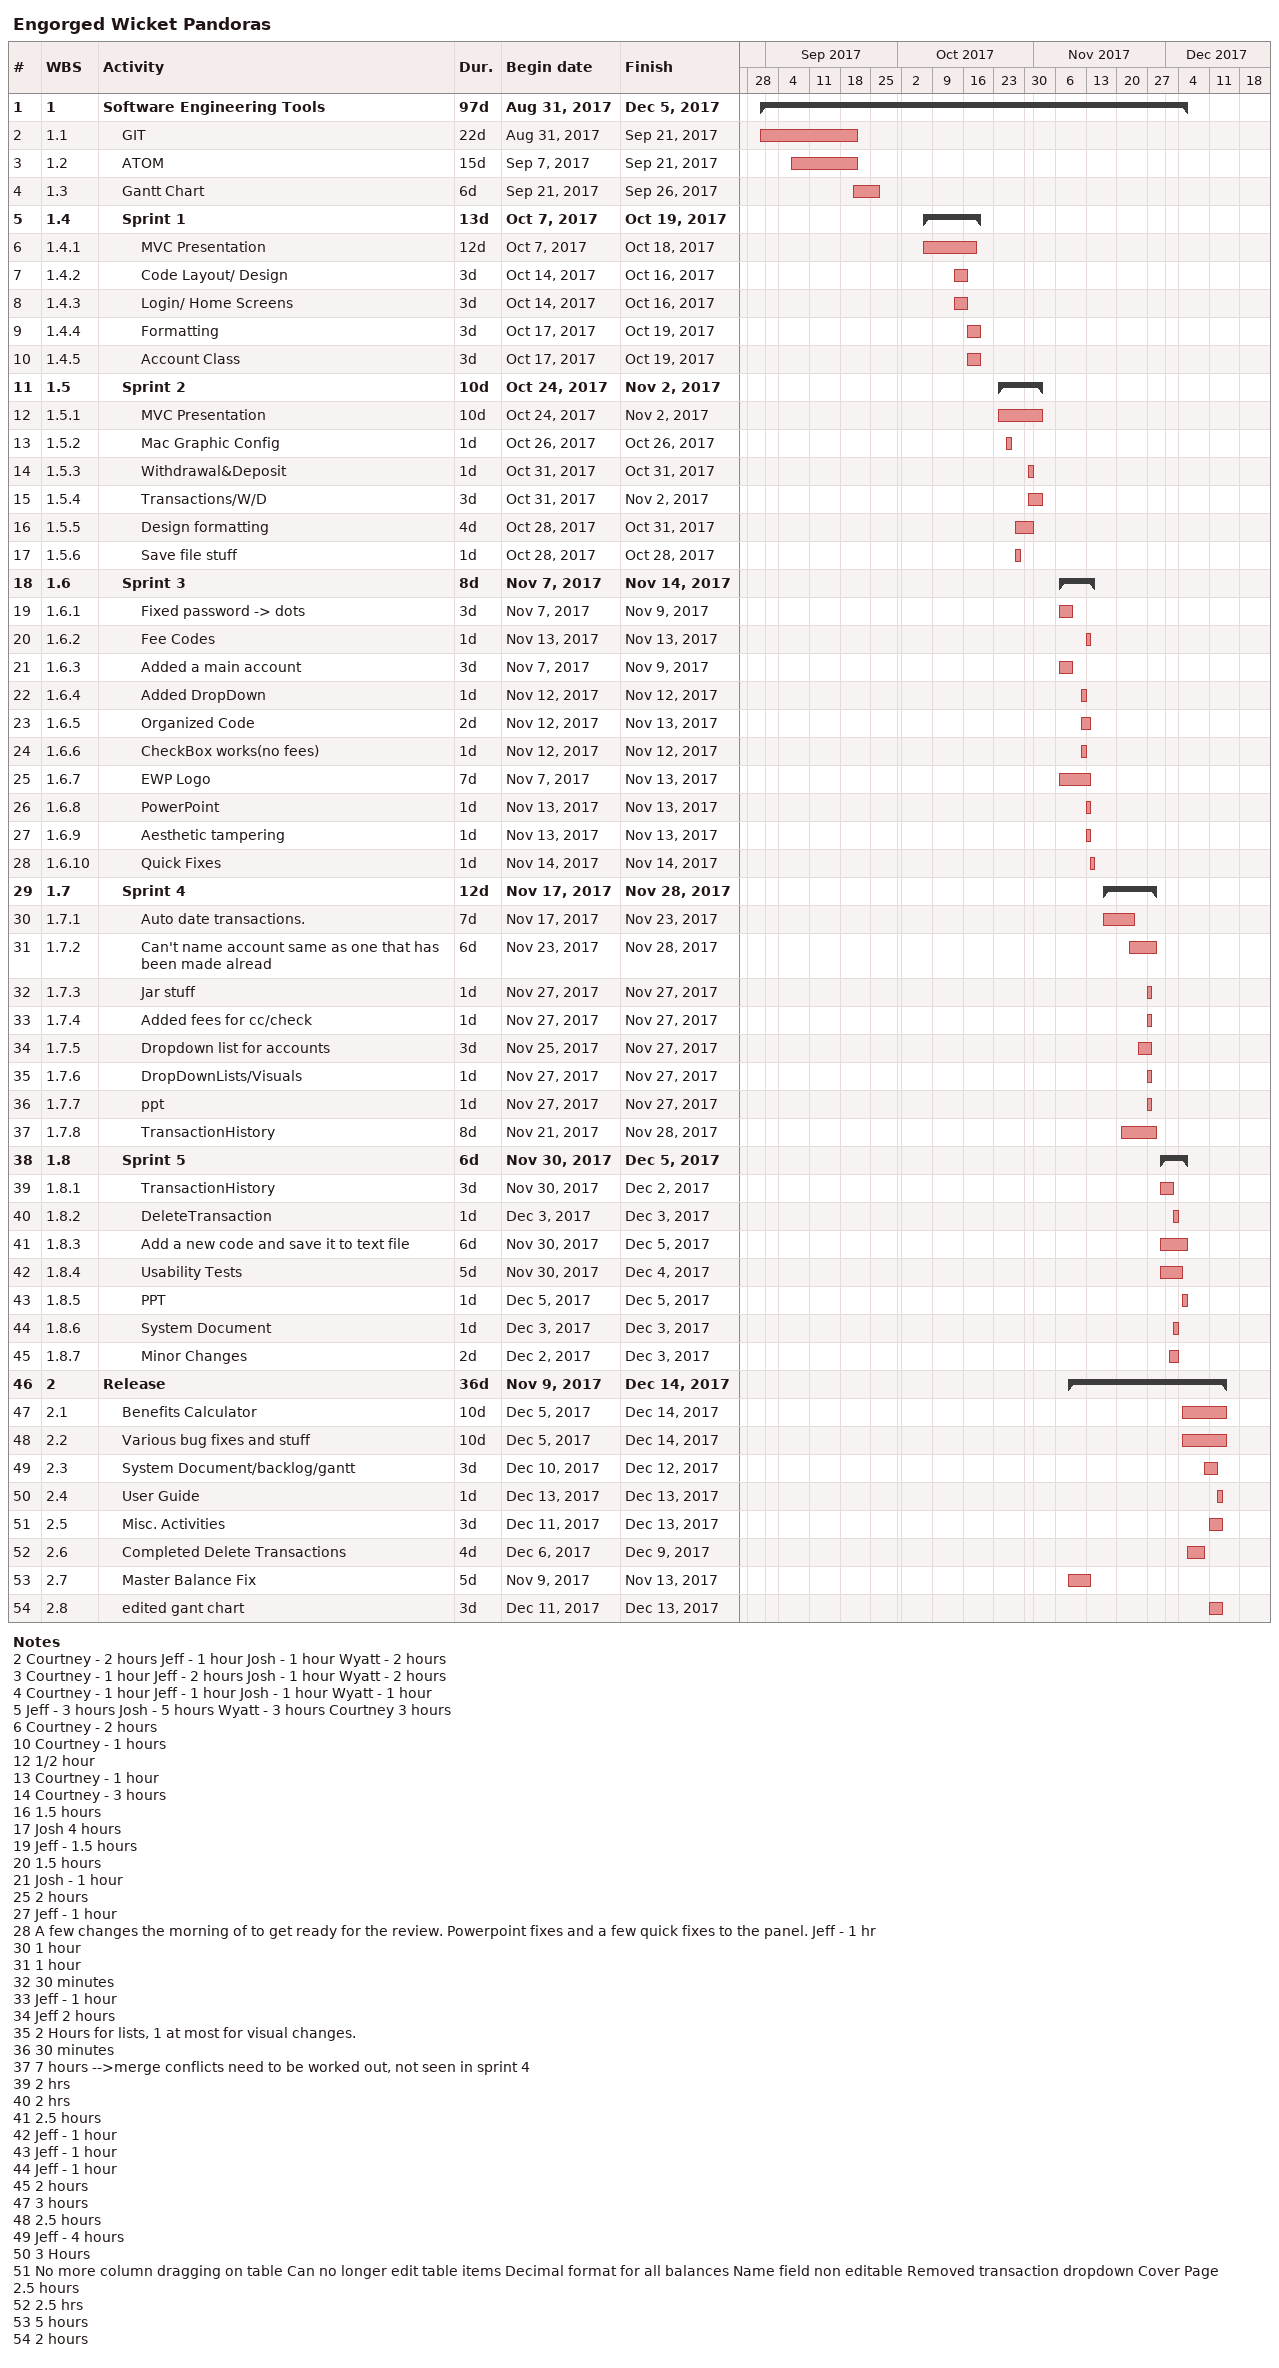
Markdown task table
Engorged Wicket Pandoras

| ID | WBS | Task | Duration | Start | Finish |
|---|---|---|---|---|---|
| 1 | 1 | **Software Engineering Tools** | 97d | 2017-08-31 | 2017-12-05 |
| 2 | 1.1 | GIT | 22d | 2017-08-31 | 2017-09-21 |
| 3 | 1.2 | ATOM | 15d | 2017-09-07 | 2017-09-21 |
| 4 | 1.3 | Gantt Chart | 6d | 2017-09-21 | 2017-09-26 |
| 5 | 1.4 | **Sprint 1** | 13d | 2017-10-07 | 2017-10-19 |
| 6 | 1.4.1 | MVC Presentation | 12d | 2017-10-07 | 2017-10-18 |
| 7 | 1.4.2 | Code Layout/ Design | 3d | 2017-10-14 | 2017-10-16 |
| 8 | 1.4.3 | Login/ Home Screens | 3d | 2017-10-14 | 2017-10-16 |
| 9 | 1.4.4 | Formatting | 3d | 2017-10-17 | 2017-10-19 |
| 10 | 1.4.5 | Account Class | 3d | 2017-10-17 | 2017-10-19 |
| 11 | 1.5 | **Sprint 2** | 10d | 2017-10-24 | 2017-11-02 |
| 12 | 1.5.1 | MVC Presentation | 10d | 2017-10-24 | 2017-11-02 |
| 13 | 1.5.2 | Mac Graphic Config | 1d | 2017-10-26 | 2017-10-26 |
| 14 | 1.5.3 | Withdrawal&Deposit | 1d | 2017-10-31 | 2017-10-31 |
| 15 | 1.5.4 | Transactions/W/D | 3d | 2017-10-31 | 2017-11-02 |
| 16 | 1.5.5 | Design formatting | 4d | 2017-10-28 | 2017-10-31 |
| 17 | 1.5.6 | Save file stuff | 1d | 2017-10-28 | 2017-10-28 |
| 18 | 1.6 | **Sprint 3** | 8d | 2017-11-07 | 2017-11-14 |
| 19 | 1.6.1 | Fixed password -> dots | 3d | 2017-11-07 | 2017-11-09 |
| 20 | 1.6.2 | Fee Codes | 1d | 2017-11-13 | 2017-11-13 |
| 21 | 1.6.3 | Added a main account | 3d | 2017-11-07 | 2017-11-09 |
| 22 | 1.6.4 | Added DropDown | 1d | 2017-11-12 | 2017-11-12 |
| 23 | 1.6.5 | Organized Code | 2d | 2017-11-12 | 2017-11-13 |
| 24 | 1.6.6 | CheckBox works(no fees) | 1d | 2017-11-12 | 2017-11-12 |
| 25 | 1.6.7 | EWP Logo | 7d | 2017-11-07 | 2017-11-13 |
| 26 | 1.6.8 | PowerPoint | 1d | 2017-11-13 | 2017-11-13 |
| 27 | 1.6.9 | Aesthetic tampering | 1d | 2017-11-13 | 2017-11-13 |
| 28 | 1.6.10 | Quick Fixes | 1d | 2017-11-14 | 2017-11-14 |
| 29 | 1.7 | **Sprint 4** | 12d | 2017-11-17 | 2017-11-28 |
| 30 | 1.7.1 | Auto date transactions. | 7d | 2017-11-17 | 2017-11-23 |
| 31 | 1.7.2 | Can't name account same as one that has been made alread | 6d | 2017-11-23 | 2017-11-28 |
| 32 | 1.7.3 | Jar stuff | 1d | 2017-11-27 | 2017-11-27 |
| 33 | 1.7.4 | Added fees for cc/check | 1d | 2017-11-27 | 2017-11-27 |
| 34 | 1.7.5 | Dropdown list for accounts | 3d | 2017-11-25 | 2017-11-27 |
| 35 | 1.7.6 | DropDownLists/Visuals | 1d | 2017-11-27 | 2017-11-27 |
| 36 | 1.7.7 | ppt | 1d | 2017-11-27 | 2017-11-27 |
| 37 | 1.7.8 | TransactionHistory | 8d | 2017-11-21 | 2017-11-28 |
| 38 | 1.8 | **Sprint 5** | 6d | 2017-11-30 | 2017-12-05 |
| 39 | 1.8.1 | TransactionHistory | 3d | 2017-11-30 | 2017-12-02 |
| 40 | 1.8.2 | DeleteTransaction | 1d | 2017-12-03 | 2017-12-03 |
| 41 | 1.8.3 | Add a new code and save it to text file | 6d | 2017-11-30 | 2017-12-05 |
| 42 | 1.8.4 | Usability Tests | 5d | 2017-11-30 | 2017-12-04 |
| 43 | 1.8.5 | PPT | 1d | 2017-12-05 | 2017-12-05 |
| 44 | 1.8.6 | System Document | 1d | 2017-12-03 | 2017-12-03 |
| 45 | 1.8.7 | Minor Changes | 2d | 2017-12-02 | 2017-12-03 |
| 46 | 2 | **Release** | 36d | 2017-11-09 | 2017-12-14 |
| 47 | 2.1 | Benefits Calculator | 10d | 2017-12-05 | 2017-12-14 |
| 48 | 2.2 | Various bug fixes and stuff | 10d | 2017-12-05 | 2017-12-14 |
| 49 | 2.3 | System Document/backlog/gantt | 3d | 2017-12-10 | 2017-12-12 |
| 50 | 2.4 | User Guide | 1d | 2017-12-13 | 2017-12-13 |
| 51 | 2.5 | Misc. Activities | 3d | 2017-12-11 | 2017-12-13 |
| 52 | 2.6 | Completed Delete Transactions | 4d | 2017-12-06 | 2017-12-09 |
| 53 | 2.7 | Master Balance Fix | 5d | 2017-11-09 | 2017-11-13 |
| 54 | 2.8 | edited gant chart | 3d | 2017-12-11 | 2017-12-13 |

Notes
- 2: Courtney - 2 hours Jeff - 1 hour Josh - 1 hour Wyatt - 2 hours
- 3: Courtney - 1 hour Jeff - 2 hours Josh - 1 hour Wyatt - 2 hours
- 4: Courtney - 1 hour Jeff - 1 hour Josh - 1 hour Wyatt - 1 hour
- 5: Jeff - 3 hours Josh - 5 hours Wyatt - 3 hours Courtney 3 hours
- 6: Courtney - 2 hours
- 10: Courtney - 1 hours
- 12: 1/2 hour
- 13: Courtney - 1 hour
- 14: Courtney - 3 hours
- 16: 1.5 hours
- 17: Josh 4 hours
- 19: Jeff - 1.5 hours
- 20: 1.5 hours
- 21: Josh - 1 hour
- 25: 2 hours
- 27: Jeff - 1 hour
- 28: A few changes the morning of to get ready for the review. Powerpoint fixes and a few quick fixes to the panel. Jeff - 1 hr
- 30: 1 hour
- 31: 1 hour
- 32: 30 minutes
- 33: Jeff - 1 hour
- 34: Jeff 2 hours
- 35: 2 Hours for lists, 1 at most for visual changes.
- 36: 30 minutes
- 37: 7 hours -->merge conflicts need to be worked out, not seen in sprint 4
- 39: 2 hrs
- 40: 2 hrs
- 41: 2.5 hours
- 42: Jeff - 1 hour
- 43: Jeff - 1 hour
- 44: Jeff - 1 hour
- 45: 2 hours
- 47: 3 hours
- 48: 2.5 hours
- 49: Jeff - 4 hours
- 50: 3 Hours
- 51: No more column dragging on table Can no longer edit table items Decimal format for all balances Name field non editable Removed transaction dropdown Cover Page 2.5 hours
- 52: 2.5 hrs
- 53: 5 hours
- 54: 2 hours
